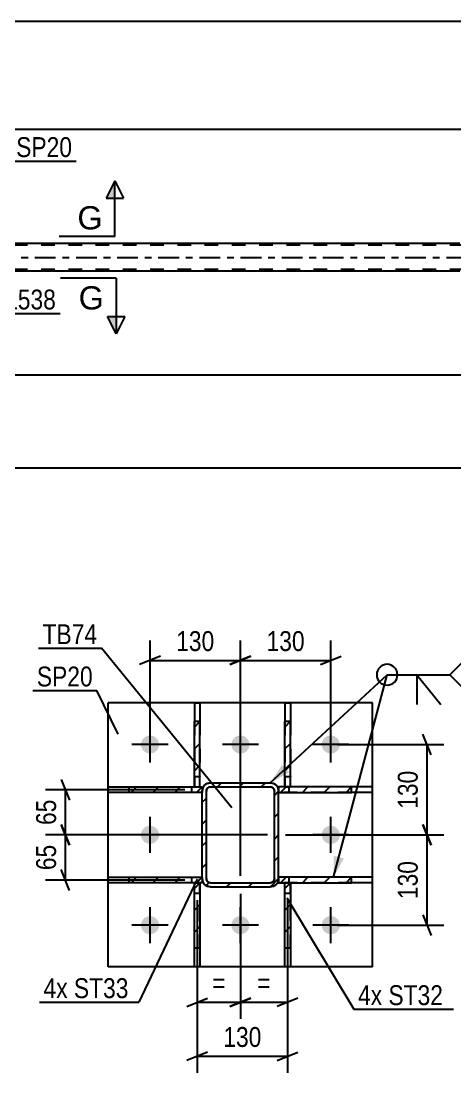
# Model space of a CAD drawing. Header units: millimetres. Extents: x 0 to 841, y 0 to 594.
# Drawn here: x 253.5 to 315.9, y 96.4 to 247.8 of the extents above; entities that cross this region are included whole.
import ezdxf

# ---------------------------------------------------------------- set-up
doc = ezdxf.new("R2010")
doc.units = ezdxf.units.MM
doc.linetypes.add('DXK_LINE_DOT2', pattern=[3.9198, 1.9599, -1.9599])
doc.linetypes.add('DXK_LINE_DOT3', pattern=[5.9187, 2.979, -0.9799, 0.9799, -0.9799])
doc.styles.add('Arial', font='ARIAL.TTF', dxfattribs={"height": 0.2})
doc.styles.add('Arial Narrow', font='ARIALN.TTF', dxfattribs={"height": 0.2})

# ---------------------------------------------------------------- blocks, each defined once
blk = doc.blocks.new('Part-122570569-7320 - 7169')
at = {"color": 7, "linetype": 'DXK_LINE_DOT2'}
for p, q in [((763.96, 215.55), (101.56, 215.55)), ((763.96, 212.03), (101.56, 212.03))]:
    blk.add_line(p, q, dxfattribs=at)
at = {"color": 2, "linetype": 'Continuous'}
for p, q in [((316.59, 215.79), (251.52, 215.79)), ((316.59, 211.79), (251.52, 211.79))]:
    blk.add_line(p, q, dxfattribs=at)
at = {"color": 7, "linetype": 'DXK_LINE_DOT3'}
blk.add_line((101.56, 213.79), (763.96, 213.79), dxfattribs=at)
blk = doc.blocks.new('Part-122570569-3595 - 3462')
at = {"linetype": 'Continuous'}
h = blk.add_hatch(dxfattribs=at)
h.set_pattern_fill('', scale=0.7, style=0, pattern_type=0)
h.set_pattern_definition([(45, (279.5084, 137.5525), (-1.57154, 1.57154), [])])
h.paths.add_polyline_path([(279.51, 136.75), (279.51, 137.55), (269.01, 137.55), (269.01, 136.75)])
at = {"color": 2, "linetype": 'Continuous'}
for p, q in [((266.01, 136.75), (266.01, 137.55)), ((266.01, 137.55), (269.01, 137.55)), ((269.01, 136.75), (266.01, 136.75)), ((269.01, 137.55), (279.51, 137.55)), ((269.01, 136.75), (269.01, 137.55)), ((279.51, 136.75), (269.01, 136.75)), ((279.51, 137.55), (279.51, 136.75))]:
    blk.add_line(p, q, dxfattribs=at)
at = {"color": 7, "linetype": 'DXK_LINE_DOT2'}
for p, q in [((269.01, 137.55), (279.51, 137.55)), ((279.51, 136.75), (269.01, 136.75)), ((278.01, 136.75), (278.01, 137.55)), ((279.51, 137.55), (279.51, 136.75))]:
    blk.add_line(p, q, dxfattribs=at)
blk = doc.blocks.new('Part-122570569-3542 - 3462')
at = {"color": 2, "linetype": 'Continuous'}
for p, q in [((266.01, 111.66), (266.01, 149.66)), ((304.01, 149.66), (266.01, 149.66)), ((304.01, 111.66), (304.01, 149.66)), ((304.01, 111.66), (266.01, 111.66))]:
    blk.add_line(p, q, dxfattribs=at)
blk = doc.blocks.new('Part-122570569-3485 - 3462')
at = {"linetype": 'Continuous'}
h = blk.add_hatch(dxfattribs=at)
h.set_pattern_fill('', scale=0.7, style=0, pattern_type=0)
h.set_pattern_definition([(45, (292.193, 123.7627), (-1.57154, 1.57154), [])])
h.paths.add_polyline_path([(292.19, 114.35), (292.19, 123.76), (291.39, 123.76), (291.39, 114.35)])
at = {"color": 7, "linetype": 'DXK_LINE_DOT2'}
for p, q in [((291.39, 122.26), (291.39, 123.76)), ((291.39, 123.76), (292.19, 123.76)), ((292.19, 114.35), (292.19, 123.76)), ((291.39, 122.26), (292.19, 122.26)), ((291.39, 114.35), (291.39, 122.26))]:
    blk.add_line(p, q, dxfattribs=at)
at = {"color": 2, "linetype": 'Continuous'}
for p, q in [((291.39, 114.35), (291.39, 123.76)), ((291.39, 123.76), (292.19, 123.76)), ((292.19, 123.76), (292.19, 114.35)), ((291.39, 111.65), (291.39, 114.35)), ((292.19, 114.35), (291.39, 114.35)), ((292.19, 114.35), (292.19, 111.65)), ((292.19, 111.65), (291.39, 111.65))]:
    blk.add_line(p, q, dxfattribs=at)
blk = doc.blocks.new('Part-122570569-3522 - 3462')
at = {"linetype": 'Continuous'}
h = blk.add_hatch(dxfattribs=at)
h.set_pattern_fill('', scale=0.7, style=0, pattern_type=0)
h.set_pattern_definition([(45, (301.0067, 137.5527), (-1.57154, 1.57154), [])])
h.paths.add_polyline_path([(301.01, 136.75), (301.01, 137.55), (290.51, 137.55), (290.51, 136.75)])
at = {"color": 7, "linetype": 'DXK_LINE_DOT2'}
for p, q in [((301.01, 137.55), (290.51, 137.55)), ((290.51, 137.55), (290.51, 136.75)), ((301.01, 136.75), (290.51, 136.75)), ((292.01, 136.75), (292.01, 137.55))]:
    blk.add_line(p, q, dxfattribs=at)
at = {"color": 2, "linetype": 'Continuous'}
for p, q in [((301.01, 137.55), (290.51, 137.55)), ((290.51, 137.55), (290.51, 136.75)), ((290.51, 136.75), (301.01, 136.75)), ((304.01, 137.55), (301.01, 137.55)), ((301.01, 136.75), (301.01, 137.55)), ((304.01, 136.75), (301.01, 136.75)), ((304.01, 136.75), (304.01, 137.55))]:
    blk.add_line(p, q, dxfattribs=at)
blk = doc.blocks.new('Part-122570569-3490 - 3462')
at = {"linetype": 'Continuous'}
h = blk.add_hatch(dxfattribs=at)
h.set_pattern_fill('', scale=0.7, style=0, pattern_type=0)
h.set_pattern_definition([(45, (279.1935, 123.7627), (-1.57154, 1.57154), [])])
h.paths.add_polyline_path([(279.19, 114.35), (279.19, 123.76), (278.39, 123.76), (278.39, 114.35)])
at = {"color": 7, "linetype": 'DXK_LINE_DOT2'}
for p, q in [((278.39, 122.26), (278.39, 123.76)), ((278.39, 123.76), (279.19, 123.76)), ((279.19, 114.35), (279.19, 123.76)), ((278.39, 122.26), (279.19, 122.26)), ((278.39, 114.35), (278.39, 122.26))]:
    blk.add_line(p, q, dxfattribs=at)
at = {"color": 2, "linetype": 'Continuous'}
for p, q in [((278.39, 114.35), (278.39, 123.76)), ((278.39, 123.76), (279.19, 123.76)), ((279.19, 123.76), (279.19, 114.35)), ((278.39, 111.65), (278.39, 114.35)), ((279.19, 114.35), (278.39, 114.35)), ((279.19, 114.35), (279.19, 111.65)), ((279.19, 111.65), (278.39, 111.65))]:
    blk.add_line(p, q, dxfattribs=at)
blk = doc.blocks.new('Part-122570569-3547 - 3462')
at = {"linetype": 'Continuous'}
h = blk.add_hatch(dxfattribs=at)
h.set_pattern_fill('', scale=0.7, style=0, pattern_type=0)
h.set_pattern_definition([(45, (290.5084, 124.3553), (-1.57154, 1.57154), [])])
h.paths.add_polyline_path([(290.42, 123.9), (290.51, 124.36), (290.51, 136.96), (290.42, 137.41), (290.16, 137.8), (289.77, 138.06), (289.31, 138.16), (280.71, 138.16), (280.25, 138.06), (279.86, 137.8), (279.6, 137.41), (279.51, 136.96), (279.51, 124.36), (279.6, 123.9), (279.86, 123.51), (280.25, 123.25), (280.71, 123.16), (289.31, 123.16), (289.77, 123.25), (290.16, 123.51)])
h.paths.add_polyline_path([(289.54, 123.8), (289.31, 123.76), (280.71, 123.76), (280.48, 123.8), (280.28, 123.93), (280.15, 124.13), (280.11, 124.36), (280.11, 136.96), (280.15, 137.18), (280.28, 137.38), (280.48, 137.51), (280.71, 137.56), (289.31, 137.56), (289.54, 137.51), (289.73, 137.38), (289.86, 137.18), (289.91, 136.96), (289.91, 124.36), (289.86, 124.13), (289.73, 123.93)])
at = {"color": 7, "linetype": 'DXK_LINE_DOT2'}
for p, q in [((280.25, 138.06), (280.71, 138.16)), ((280.71, 138.16), (289.31, 138.16)), ((289.31, 138.16), (289.77, 138.06)), ((279.51, 136.96), (279.6, 137.41)), ((279.51, 124.36), (279.51, 136.96)), ((280.15, 137.18), (280.11, 136.96)), ((280.11, 124.36), (280.11, 136.96)), ((280.28, 137.38), (280.15, 137.18)), ((280.48, 137.51), (280.28, 137.38)), ((280.71, 137.56), (280.48, 137.51)), ((280.71, 137.56), (289.31, 137.56)), ((289.54, 137.51), (289.31, 137.56)), ((289.73, 137.38), (289.54, 137.51)), ((289.86, 137.18), (289.73, 137.38)), ((289.91, 136.96), (289.86, 137.18)), ((289.91, 124.36), (289.91, 136.96)), ((290.42, 137.41), (290.51, 136.96)), ((290.51, 124.36), (290.51, 136.96)), ((279.6, 123.9), (279.51, 124.36)), ((280.11, 124.36), (280.15, 124.13)), ((289.86, 124.13), (289.91, 124.36)), ((290.51, 124.36), (290.42, 123.9)), ((280.15, 124.13), (280.28, 123.93)), ((280.71, 123.16), (280.25, 123.25)), ((280.28, 123.93), (280.48, 123.8)), ((280.48, 123.8), (280.71, 123.76)), ((280.71, 123.76), (289.31, 123.76)), ((280.71, 123.16), (289.31, 123.16)), ((289.31, 123.76), (289.54, 123.8)), ((289.77, 123.25), (289.31, 123.16)), ((289.54, 123.8), (289.73, 123.93)), ((289.73, 123.93), (289.86, 124.13))]:
    blk.add_line(p, q, dxfattribs=at)
at = {"color": 2, "linetype": 'Continuous'}
for p, q in [((280.71, 138.16), (280.25, 138.06)), ((280.71, 138.16), (289.31, 138.16)), ((289.77, 138.06), (289.31, 138.16)), ((279.6, 137.41), (279.51, 136.96)), ((279.51, 124.36), (279.51, 136.96)), ((280.11, 136.96), (280.15, 137.18)), ((280.11, 124.36), (280.11, 136.96)), ((280.15, 137.18), (280.28, 137.38)), ((280.28, 137.38), (280.48, 137.51)), ((280.48, 137.51), (280.71, 137.56)), ((280.71, 137.56), (289.31, 137.56)), ((289.31, 137.56), (289.54, 137.51)), ((289.54, 137.51), (289.73, 137.38)), ((289.73, 137.38), (289.86, 137.18)), ((289.86, 137.18), (289.91, 136.96)), ((289.91, 124.36), (289.91, 136.96)), ((290.51, 136.96), (290.42, 137.41)), ((290.51, 124.36), (290.51, 136.96)), ((279.51, 124.36), (279.6, 123.9)), ((280.15, 124.13), (280.11, 124.36)), ((289.91, 124.36), (289.86, 124.13)), ((290.42, 123.9), (290.51, 124.36)), ((280.28, 123.93), (280.15, 124.13)), ((280.25, 123.25), (280.71, 123.16)), ((280.48, 123.8), (280.28, 123.93)), ((280.71, 123.76), (280.48, 123.8)), ((280.71, 123.76), (289.31, 123.76)), ((280.71, 123.16), (289.31, 123.16)), ((289.54, 123.8), (289.31, 123.76)), ((289.31, 123.16), (289.77, 123.25)), ((289.73, 123.93), (289.54, 123.8)), ((289.86, 124.13), (289.73, 123.93))]:
    blk.add_line(p, q, dxfattribs=at)
at = {"color": 7, "linetype": 'DXK_LINE_DOT3'}
blk.add_line((285.01, 130.66), (285.01, 130.66), dxfattribs=at)
at = {"color": 7, "linetype": 'DXK_LINE_DOT2'}
for centre, start, end in [((280.71, 136.96), 112.5, 157.5), ((289.31, 136.96), 22.5, 67.5), ((280.71, 124.36), 202.5, 247.5), ((289.31, 124.36), 292.5, 337.5)]:
    blk.add_arc(centre, 1.2, start, end, dxfattribs=at)
at = {"color": 2, "linetype": 'Continuous'}
for centre, start, end in [((280.71, 136.96), 112.5, 157.5), ((289.31, 136.96), 22.5, 67.5), ((280.71, 124.36), 202.5, 247.5), ((289.31, 124.36), 292.5, 337.5)]:
    blk.add_arc(centre, 1.2, start, end, dxfattribs=at)
blk = doc.blocks.new('Part-122570569-3562 - 3462')
at = {"linetype": 'Continuous'}
h = blk.add_hatch(dxfattribs=at)
h.set_pattern_fill('', scale=0.7, style=0, pattern_type=0)
h.set_pattern_definition([(45, (279.5083, 124.5525), (-1.57154, 1.57154), [])])
h.paths.add_polyline_path([(279.51, 123.75), (279.51, 124.55), (269.01, 124.55), (269.01, 123.75)])
at = {"color": 2, "linetype": 'Continuous'}
for p, q in [((266.01, 123.75), (266.01, 124.55)), ((266.01, 124.55), (269.01, 124.55)), ((269.01, 124.55), (279.51, 124.55)), ((269.01, 123.75), (269.01, 124.55)), ((279.51, 124.55), (279.51, 123.75)), ((269.01, 123.75), (266.01, 123.75)), ((279.51, 123.75), (269.01, 123.75))]:
    blk.add_line(p, q, dxfattribs=at)
at = {"color": 7, "linetype": 'DXK_LINE_DOT2'}
for p, q in [((269.01, 124.55), (279.51, 124.55)), ((278.01, 123.75), (278.01, 124.55)), ((279.51, 124.55), (279.51, 123.75)), ((279.51, 123.75), (269.01, 123.75))]:
    blk.add_line(p, q, dxfattribs=at)
blk = doc.blocks.new('Part-122570569-3569 - 3462')
at = {"linetype": 'Continuous'}
h = blk.add_hatch(dxfattribs=at)
h.set_pattern_fill('', scale=0.7, style=0, pattern_type=0)
h.set_pattern_definition([(45, (292.1924, 146.9648), (-1.57154, 1.57154), [])])
h.paths.add_polyline_path([(292.19, 137.56), (292.19, 146.96), (291.39, 146.96), (291.39, 137.56)])
at = {"color": 2, "linetype": 'Continuous'}
for p, q in [((291.39, 149.65), (291.39, 146.96)), ((291.39, 149.65), (292.19, 149.65)), ((292.19, 149.65), (292.19, 146.96)), ((291.39, 137.56), (291.39, 146.96)), ((292.19, 146.96), (291.39, 146.96)), ((292.19, 137.56), (292.19, 146.96)), ((291.39, 137.56), (292.19, 137.56))]:
    blk.add_line(p, q, dxfattribs=at)
at = {"color": 7, "linetype": 'DXK_LINE_DOT2'}
for p, q in [((291.39, 146.96), (291.39, 137.56)), ((292.19, 146.96), (292.19, 139.06)), ((291.39, 139.06), (292.19, 139.06)), ((292.19, 137.56), (292.19, 139.06)), ((291.39, 137.56), (292.19, 137.56))]:
    blk.add_line(p, q, dxfattribs=at)
blk = doc.blocks.new('Part-122570569-3574 - 3462')
at = {"linetype": 'Continuous'}
h = blk.add_hatch(dxfattribs=at)
h.set_pattern_fill('', scale=0.7, style=0, pattern_type=0)
h.set_pattern_definition([(45, (279.193, 146.9649), (-1.57154, 1.57154), [])])
h.paths.add_polyline_path([(279.19, 137.56), (279.19, 146.96), (278.39, 146.96), (278.39, 137.56)])
at = {"color": 2, "linetype": 'Continuous'}
for p, q in [((278.39, 149.65), (278.39, 146.96)), ((278.39, 149.65), (279.19, 149.65)), ((279.19, 149.65), (279.19, 146.96)), ((278.39, 137.56), (278.39, 146.96)), ((279.19, 146.96), (278.39, 146.96)), ((279.19, 137.56), (279.19, 146.96)), ((278.39, 137.56), (279.19, 137.56))]:
    blk.add_line(p, q, dxfattribs=at)
at = {"color": 7, "linetype": 'DXK_LINE_DOT2'}
for p, q in [((278.39, 146.96), (278.39, 137.56)), ((279.19, 146.96), (279.19, 139.06)), ((278.39, 139.06), (279.19, 139.06)), ((279.19, 137.56), (279.19, 139.06)), ((278.39, 137.56), (279.19, 137.56))]:
    blk.add_line(p, q, dxfattribs=at)
blk = doc.blocks.new('Part-122570569-3583 - 3462')
at = {"linetype": 'Continuous'}
h = blk.add_hatch(dxfattribs=at)
h.set_pattern_fill('', scale=0.7, style=0, pattern_type=0)
h.set_pattern_definition([(45, (301.0067, 124.5527), (-1.57154, 1.57154), [])])
h.paths.add_polyline_path([(301.01, 123.75), (301.01, 124.55), (290.51, 124.55), (290.51, 123.75)])
at = {"color": 7, "linetype": 'DXK_LINE_DOT2'}
for p, q in [((301.01, 124.55), (290.51, 124.55)), ((290.51, 124.55), (290.51, 123.75)), ((292.01, 123.75), (292.01, 124.55)), ((301.01, 123.75), (290.51, 123.75))]:
    blk.add_line(p, q, dxfattribs=at)
at = {"color": 2, "linetype": 'Continuous'}
for p, q in [((301.01, 124.55), (290.51, 124.55)), ((290.51, 124.55), (290.51, 123.75)), ((304.01, 124.55), (301.01, 124.55)), ((301.01, 123.75), (301.01, 124.55)), ((304.01, 123.75), (304.01, 124.55)), ((290.51, 123.75), (301.01, 123.75)), ((304.01, 123.75), (301.01, 123.75))]:
    blk.add_line(p, q, dxfattribs=at)
blk = doc.blocks.new('Bolt-122570569-3637 - 3462')
at = {"linetype": 'Continuous'}
for points in [[(270.71, 143.66, -1), (273.31, 143.66, -1)], [(283.71, 143.66, -1), (286.31, 143.66, -1)], [(296.71, 143.66, -1), (299.31, 143.66, -1)], [(270.71, 130.66, -1), (273.31, 130.66, -1)], [(296.71, 130.66, -1), (299.31, 130.66, -1)], [(270.71, 117.66, -1), (273.31, 117.66, -1)], [(283.71, 117.66, -1), (286.31, 117.66, -1)], [(296.71, 117.66, -1), (299.31, 117.66, -1)]]:
    blk.add_hatch(color=1, dxfattribs=at).paths.add_polyline_path(points)
at = {"color": 1, "linetype": 'Continuous'}
for p, q in [((272.01, 141.06), (272.01, 146.26)), ((285.01, 141.06), (285.01, 146.26)), ((298.01, 141.06), (298.01, 146.26)), ((274.61, 143.66), (269.41, 143.66)), ((287.61, 143.66), (282.41, 143.66)), ((300.61, 143.66), (295.41, 143.66)), ((272.01, 128.06), (272.01, 133.26)), ((298.01, 128.06), (298.01, 133.26)), ((274.61, 130.66), (269.41, 130.66)), ((300.61, 130.66), (295.41, 130.66)), ((272.01, 115.06), (272.01, 120.26)), ((285.01, 115.06), (285.01, 120.26)), ((298.01, 115.06), (298.01, 120.26)), ((274.61, 117.66), (269.41, 117.66)), ((287.61, 117.66), (282.41, 117.66)), ((300.61, 117.66), (295.41, 117.66))]:
    blk.add_line(p, q, dxfattribs=at)
blk = doc.blocks.new('StraightDimension-122570569-11302 - 7169')
at = {"color": 7, "linetype": 'Continuous'}
blk.add_line((91.34, 247.81), (774.18, 247.81), dxfattribs=at)
blk = doc.blocks.new('StraightDimension-122570569-20571 - 7169')
at = {"color": 7, "linetype": 'Continuous'}
blk.add_line((90.7, 183.49), (774.82, 183.49), dxfattribs=at)
blk = doc.blocks.new('StraightDimension-122570569-7607 - 7169')
at = {"color": 7, "linetype": 'Continuous'}
blk.add_line((239.95, 196.87), (495.36, 196.87), dxfattribs=at)
blk = doc.blocks.new('StraightDimension-122570569-20584 - 7169')
at = {"color": 7, "linetype": 'Continuous'}
blk.add_line((239.95, 232.22), (495.36, 232.22), dxfattribs=at)
blk = doc.blocks.new('StraightDimension-122570569-3706 - 3462')
at = {"color": 7, "linetype": 'Continuous'}
for p, q in [((278.79, 121.26), (278.79, 96.38)), ((291.79, 121.26), (291.79, 96.38)), ((280.29, 99.38), (277.29, 98.18)), ((278.79, 98.78), (291.79, 98.78)), ((290.29, 98.18), (293.29, 99.38))]:
    blk.add_line(p, q, dxfattribs=at)
at = {"color": 0}
blk.add_wipeout([(288.64, 99.53), (288.64, 103.73), (281.95, 103.73), (281.95, 99.53)], dxfattribs=at)
at = {"color": 3, "style": 'Arial Narrow'}
blk.add_text('130', height=2.863, dxfattribs=at).set_placement((282.55, 100.13))
blk = doc.blocks.new('StraightDimension-122570569-3712 - 3462')
at = {"color": 7, "linetype": 'Continuous'}
for p, q in [((272.01, 144.66), (272.01, 158.62)), ((285.01, 124.76), (285.01, 158.62)), ((273.51, 156.37), (270.51, 155.17)), ((283.51, 155.17), (286.51, 156.37)), ((272.01, 155.77), (285.01, 155.77))]:
    blk.add_line(p, q, dxfattribs=at)
at = {"color": 0}
blk.add_wipeout([(281.85, 156.52), (281.85, 160.72), (275.17, 160.72), (275.17, 156.52)], dxfattribs=at)
at = {"color": 3, "style": 'Arial Narrow'}
blk.add_text('130', height=2.863, dxfattribs=at).set_placement((275.77, 157.12))
blk = doc.blocks.new('StraightDimension-122570569-3725 - 3462')
at = {"color": 7, "linetype": 'Continuous'}
for p, q in [((285.01, 124.76), (285.01, 158.62)), ((298.01, 144.66), (298.01, 158.62)), ((286.51, 156.37), (283.51, 155.17)), ((296.51, 155.17), (299.51, 156.37)), ((285.01, 155.77), (298.01, 155.77))]:
    blk.add_line(p, q, dxfattribs=at)
at = {"color": 0}
blk.add_wipeout([(294.85, 156.52), (294.85, 160.72), (288.17, 160.72), (288.17, 156.52)], dxfattribs=at)
at = {"color": 3, "style": 'Arial Narrow'}
blk.add_text('130', height=2.863, dxfattribs=at).set_placement((288.77, 157.12))
blk = doc.blocks.new('StraightDimension-122570569-3738 - 3462')
at = {"color": 7, "linetype": 'Continuous'}
for p, q in [((259.24, 132.16), (260.44, 129.16)), ((288.91, 130.66), (256.99, 130.66)), ((259.84, 124.15), (259.84, 130.66)), ((260.44, 122.65), (259.24, 125.65)), ((277.01, 124.15), (256.99, 124.15))]:
    blk.add_line(p, q, dxfattribs=at)
at = {"color": 0}
blk.add_wipeout([(259.09, 129.83), (254.89, 129.83), (254.89, 124.98), (259.09, 124.98)], dxfattribs=at)
at = {"color": 3, "style": 'Arial Narrow'}
blk.add_text('65', height=2.863, rotation=90.0002, dxfattribs=at).set_placement((258.49, 125.58))
blk = doc.blocks.new('StraightDimension-122570569-3747 - 3462')
at = {"color": 7, "linetype": 'Continuous'}
for p, q in [((259.24, 138.65), (260.44, 135.65)), ((277.01, 137.15), (256.99, 137.15)), ((259.84, 130.66), (259.84, 137.15)), ((260.44, 129.16), (259.24, 132.16)), ((288.91, 130.66), (256.99, 130.66))]:
    blk.add_line(p, q, dxfattribs=at)
at = {"color": 0}
blk.add_wipeout([(259.09, 136.33), (254.89, 136.33), (254.89, 131.48), (259.09, 131.48)], dxfattribs=at)
at = {"color": 3, "style": 'Arial Narrow'}
blk.add_text('65', height=2.863, rotation=90.0002, dxfattribs=at).set_placement((258.49, 132.08))
blk = doc.blocks.new('StraightDimension-122570569-3756 - 3462')
at = {"color": 7, "linetype": 'Continuous'}
for p, q in [((312.46, 142.16), (311.26, 145.16)), ((299.01, 143.66), (314.26, 143.66)), ((311.86, 130.66), (311.86, 143.66)), ((311.26, 132.16), (312.46, 129.16)), ((291.51, 130.66), (314.26, 130.66))]:
    blk.add_line(p, q, dxfattribs=at)
at = {"color": 0}
blk.add_wipeout([(311.11, 140.5), (306.91, 140.5), (306.91, 133.81), (311.11, 133.81)], dxfattribs=at)
at = {"color": 3, "style": 'Arial Narrow'}
blk.add_text('130', height=2.863, rotation=90.0002, dxfattribs=at).set_placement((310.51, 134.41))
blk = doc.blocks.new('StraightDimension-122570569-3766 - 3462')
at = {"color": 7, "linetype": 'Continuous'}
for p, q in [((312.46, 129.16), (311.26, 132.16)), ((291.51, 130.66), (314.26, 130.66)), ((311.86, 117.66), (311.86, 130.66)), ((311.26, 119.16), (312.46, 116.16)), ((299.01, 117.66), (314.26, 117.66))]:
    blk.add_line(p, q, dxfattribs=at)
at = {"color": 0}
blk.add_wipeout([(311.11, 127.5), (306.91, 127.5), (306.91, 120.81), (311.11, 120.81)], dxfattribs=at)
at = {"color": 3, "style": 'Arial Narrow'}
blk.add_text('130', height=2.863, rotation=90.0002, dxfattribs=at).set_placement((310.51, 121.41))
blk = doc.blocks.new('StraightDimension-122570569-3777 - 3462')
at = {"color": 7, "linetype": 'Continuous'}
for p, q in [((285.01, 122.16), (285.01, 104.16)), ((278.79, 110.65), (278.79, 104.16)), ((277.29, 105.96), (280.29, 107.16)), ((278.79, 106.56), (285.01, 106.56)), ((286.51, 107.16), (283.51, 105.96))]:
    blk.add_line(p, q, dxfattribs=at)
at = {"color": 0}
blk.add_wipeout([(283.46, 107.31), (283.46, 111.51), (280.34, 111.51), (280.34, 107.31)], dxfattribs=at)
at = {"color": 3, "style": 'Arial Narrow'}
blk.add_text('=', height=2.86, dxfattribs=at).set_placement((280.94, 107.91))
blk = doc.blocks.new('StraightDimension-122570569-3786 - 3462')
at = {"color": 7, "linetype": 'Continuous'}
for p, q in [((285.01, 122.16), (285.01, 104.16)), ((291.79, 110.65), (291.79, 104.16)), ((283.51, 105.96), (286.51, 107.16)), ((285.01, 106.56), (291.79, 106.56)), ((293.29, 107.16), (290.29, 105.96))]:
    blk.add_line(p, q, dxfattribs=at)
at = {"color": 0}
blk.add_wipeout([(289.96, 107.31), (289.96, 111.51), (286.84, 111.51), (286.84, 107.31)], dxfattribs=at)
at = {"color": 3, "style": 'Arial Narrow'}
blk.add_text('=', height=2.86, dxfattribs=at).set_placement((287.44, 107.91))
blk = doc.blocks.new('Mark-122570569-7413 - 7169')
at = {"color": 0}
blk.add_wipeout([(260.8, 228.23), (260.8, 231.23), (252.76, 231.23), (252.76, 228.23)], dxfattribs=at)
blk.add_wipeout([(260.8, 228.23), (260.8, 231.23), (252.76, 231.23), (252.76, 228.23)], dxfattribs=at)
at = {"color": 30, "linetype": 'Continuous'}
for p, q in [((248.89, 223.79), (252.16, 227.63)), ((252.16, 227.63), (261.4, 227.63))]:
    blk.add_line(p, q, dxfattribs=at)
at = {"color": 3, "style": 'Arial Narrow'}
blk.add_text('SP20', height=2.863, dxfattribs=at).set_placement((252.76, 228.23))
blk = doc.blocks.new('Mark-122570569-7433 - 7169')
at = {"color": 0}
blk.add_wipeout([(258.48, 206.29), (258.48, 209.29), (248.98, 209.29), (248.98, 206.29)], dxfattribs=at)
blk.add_wipeout([(258.48, 206.29), (258.48, 209.29), (248.98, 209.29), (248.98, 206.29)], dxfattribs=at)
at = {"color": 30, "linetype": 'Continuous'}
for p, q in [((244.95, 211.58), (248.38, 205.69)), ((248.38, 205.69), (259.08, 205.69))]:
    blk.add_line(p, q, dxfattribs=at)
at = {"color": 3, "style": 'Arial Narrow'}
blk.add_text('PL538', height=2.863, dxfattribs=at).set_placement((248.98, 206.29))
blk = doc.blocks.new('SectionMark-122570569-7654 - 7169')
at = {"linetype": 'Continuous'}
for points in [[(218.3, 222.31), (217.05, 222.31), (217.05, 224.81)], [(266.94, 222.31), (265.69, 222.31), (266.94, 224.81)]]:
    blk.add_hatch(color=6, dxfattribs=at).paths.add_polyline_path(points)
at = {"color": 6, "linetype": 'Continuous'}
for p, q in [((215.8, 222.31), (217.05, 224.81)), ((217.05, 216.81), (217.05, 224.81)), ((217.05, 224.81), (218.3, 222.31)), ((266.94, 224.81), (265.69, 222.31)), ((266.94, 216.81), (266.94, 224.81)), ((266.94, 224.81), (268.19, 222.31)), ((218.3, 222.31), (215.8, 222.31)), ((265.69, 222.31), (268.19, 222.31)), ((217.05, 216.81), (225.05, 216.81)), ((266.94, 216.81), (258.94, 216.81))]:
    blk.add_line(p, q, dxfattribs=at)
at = {"color": 0, "linetype": 'Continuous'}
for points in [[(222.43, 217.81), (222.43, 221.31), (218.8, 221.31), (218.8, 217.81)], [(265.19, 217.81), (265.19, 221.31), (261.56, 221.31), (261.56, 217.81)]]:
    blk.add_wipeout(points, dxfattribs=at)
at = {"color": 3, "linetype": 'Continuous', "style": 'Arial'}
for p in [(218.8, 217.81), (261.56, 217.81)]:
    blk.add_text('G', height=3.34, dxfattribs=at).set_placement(p)
blk = doc.blocks.new('SectionMark-122570569-7658 - 7169')
at = {"linetype": 'Continuous'}
for points in [[(216.24, 205.29), (217.49, 205.29), (216.24, 202.79)], [(265.87, 205.29), (267.12, 205.29), (267.12, 202.79)]]:
    blk.add_hatch(color=6, dxfattribs=at).paths.add_polyline_path(points)
at = {"color": 6, "linetype": 'Continuous'}
for p, q in [((216.24, 210.79), (224.24, 210.79)), ((216.24, 210.79), (216.24, 202.79)), ((267.12, 210.79), (259.12, 210.79)), ((267.12, 210.79), (267.12, 202.79)), ((216.24, 202.79), (214.99, 205.29)), ((217.49, 205.29), (214.99, 205.29)), ((216.24, 202.79), (217.49, 205.29)), ((265.87, 205.29), (268.37, 205.29)), ((267.12, 202.79), (265.87, 205.29)), ((268.37, 205.29), (267.12, 202.79))]:
    blk.add_line(p, q, dxfattribs=at)
at = {"color": 0, "linetype": 'Continuous'}
for points in [[(221.62, 206.29), (221.62, 209.79), (217.99, 209.79), (217.99, 206.29)], [(265.37, 206.29), (265.37, 209.79), (261.74, 209.79), (261.74, 206.29)]]:
    blk.add_wipeout(points, dxfattribs=at)
at = {"color": 3, "linetype": 'Continuous', "style": 'Arial'}
for p in [(217.99, 206.29), (261.74, 206.29)]:
    blk.add_text('G', height=3.34, dxfattribs=at).set_placement(p)
blk = doc.blocks.new('MarkSet-122570569-3844 - 3462')
at = {"color": 0}
for points in [[(305.4, 106.15), (305.4, 109.15), (301.93, 109.15), (301.93, 106.15)], [(314.15, 106.15), (314.15, 109.15), (306.3, 109.15), (306.3, 106.15)]]:
    blk.add_wipeout(points, dxfattribs=at)
for points in [[(305.4, 106.15), (305.4, 109.15), (301.93, 109.15), (301.93, 106.15)], [(314.15, 106.15), (314.15, 109.15), (306.3, 109.15), (306.3, 106.15)]]:
    blk.add_wipeout(points, dxfattribs=at)
at = {"color": 30, "linetype": 'Continuous'}
for p, q in [((291.69, 121.58), (301.33, 105.55)), ((301.33, 105.55), (315.65, 105.55))]:
    blk.add_line(p, q, dxfattribs=at)
at = {"color": 3, "style": 'Arial Narrow'}
for s, p in [('ST32', (306.3, 106.15)), ('4x', (301.93, 106.15))]:
    blk.add_text(s, height=2.863, dxfattribs=at).set_placement(p)
blk = doc.blocks.new('Mark-122570569-3538 - 3462')
at = {"color": 0}
blk.add_wipeout([(263.77, 152.02), (263.77, 155.02), (255.73, 155.02), (255.73, 152.02)], dxfattribs=at)
blk.add_wipeout([(263.77, 152.02), (263.77, 155.02), (255.73, 155.02), (255.73, 152.02)], dxfattribs=at)
at = {"color": 30, "linetype": 'Continuous'}
for p in [(255.13, 151.42), (267.43, 145.14)]:
    blk.add_line(p, (264.37, 151.42), dxfattribs=at)
at = {"color": 3, "style": 'Arial Narrow'}
blk.add_text('SP20', height=2.863, dxfattribs=at).set_placement((255.73, 152.02))
blk = doc.blocks.new('Mark-122570569-3543 - 3462')
at = {"color": 0}
blk.add_wipeout([(264.41, 158.11), (264.41, 161.11), (256.55, 161.11), (256.55, 158.11)], dxfattribs=at)
blk.add_wipeout([(264.41, 158.11), (264.41, 161.11), (256.55, 161.11), (256.55, 158.11)], dxfattribs=at)
at = {"color": 30, "linetype": 'Continuous'}
for p in [(255.95, 157.51), (283.76, 134.54)]:
    blk.add_line(p, (265.01, 157.51), dxfattribs=at)
at = {"color": 3, "style": 'Arial Narrow'}
blk.add_text('TB74', height=2.863, dxfattribs=at).set_placement((256.55, 158.11))
blk = doc.blocks.new('WeldMark-122570569-3795 - 3462')
at = {"linetype": 'Continuous'}
for points in [[(292.02, 139.64), (289.31, 138.16), (291, 140.74)], [(299.89, 127.26), (298.39, 124.55), (298.44, 127.64)]]:
    blk.add_hatch(color=30, dxfattribs=at).paths.add_polyline_path(points)
at = {"color": 30, "linetype": 'Continuous'}
for p, q in [((289.31, 138.16), (306.11, 153.71)), ((298.39, 124.55), (306.11, 153.71)), ((306.11, 153.71), (315.11, 153.71))]:
    blk.add_line(p, q, dxfattribs=at)
at = {"color": 3, "linetype": 'Continuous'}
for q in [(313.82, 149.43), (310.39, 149.43)]:
    blk.add_line((310.39, 153.71), q, dxfattribs=at)
for start, end in [(90, 270), (270, 90)]:
    blk.add_arc((306.11, 153.71), 1.5, start, end, dxfattribs=at)
at = {"color": 0, "linetype": 'Continuous'}
blk.add_wipeout([(326.48, 152.81), (326.48, 155.81), (318.71, 155.81), (318.71, 152.81)], dxfattribs=at)
blk.add_wipeout([(326.48, 152.81), (326.48, 155.81), (318.71, 155.81), (318.71, 152.81)], dxfattribs=at)
at = {"color": 3, "linetype": 'Continuous'}
for q in [(319.39, 158), (319.39, 149.43)]:
    blk.add_line((315.11, 153.71), q, dxfattribs=at)
at = {"color": 3, "linetype": 'Continuous', "style": 'Arial'}
blk.add_text('TYP', height=2.865, dxfattribs=at).set_placement((318.71, 152.81))
blk = doc.blocks.new('MarkSet-122570569-3874 - 3462')
at = {"color": 30, "linetype": 'Continuous'}
blk.add_line((278.81, 124.26), (270.42, 106.56), dxfattribs=at)
at = {"color": 0}
for points in [[(260.16, 107.16), (260.16, 110.16), (256.69, 110.16), (256.69, 107.16)], [(268.92, 107.16), (268.92, 110.16), (261.06, 110.16), (261.06, 107.16)]]:
    blk.add_wipeout(points, dxfattribs=at)
for points in [[(260.16, 107.16), (260.16, 110.16), (256.69, 110.16), (256.69, 107.16)], [(268.92, 107.16), (268.92, 110.16), (261.06, 110.16), (261.06, 107.16)]]:
    blk.add_wipeout(points, dxfattribs=at)
at = {"color": 30, "linetype": 'Continuous'}
blk.add_line((256.09, 106.56), (270.42, 106.56), dxfattribs=at)
at = {"color": 3, "style": 'Arial Narrow'}
for s, p in [('4x', (256.69, 107.16)), ('ST33', (261.06, 107.16))]:
    blk.add_text(s, height=2.863, dxfattribs=at).set_placement(p)

msp = doc.modelspace()

# ---------------------------------------------------------------- block references
for name in ['StraightDimension-122570569-11302 - 7169', 'Part-122570569-7320 - 7169', 'StraightDimension-122570569-20571 - 7169', 'Part-122570569-3542 - 3462', 'Part-122570569-3574 - 3462', 'Part-122570569-3569 - 3462', 'Bolt-122570569-3637 - 3462', 'Part-122570569-3547 - 3462', 'Part-122570569-3595 - 3462', 'Part-122570569-3522 - 3462', 'Part-122570569-3562 - 3462', 'Part-122570569-3583 - 3462', 'Part-122570569-3490 - 3462', 'Part-122570569-3485 - 3462']:
    msp.add_blockref(name, (0, 0))

# ---------------------------------------------------------------- next in the draw order: block references
for name in ['StraightDimension-122570569-20584 - 7169', 'Mark-122570569-7433 - 7169', 'StraightDimension-122570569-7607 - 7169', 'StraightDimension-122570569-3712 - 3462', 'Mark-122570569-3538 - 3462', 'StraightDimension-122570569-3706 - 3462']:
    msp.add_blockref(name, (0, 0))

# ---------------------------------------------------------------- next in the draw order: block references
for name in ['Mark-122570569-7413 - 7169', 'SectionMark-122570569-7658 - 7169', 'StraightDimension-122570569-3725 - 3462']:
    msp.add_blockref(name, (0, 0))

# ---------------------------------------------------------------- next in the draw order: block references
for name in ['SectionMark-122570569-7654 - 7169', 'StraightDimension-122570569-3756 - 3462', 'StraightDimension-122570569-3738 - 3462']:
    msp.add_blockref(name, (0, 0))

# ---------------------------------------------------------------- next in the draw order: block references
for name in ['StraightDimension-122570569-3747 - 3462', 'StraightDimension-122570569-3766 - 3462', 'StraightDimension-122570569-3777 - 3462']:
    msp.add_blockref(name, (0, 0))

# ---------------------------------------------------------------- next in the draw order: block references
for name in ['Mark-122570569-3543 - 3462', 'WeldMark-122570569-3795 - 3462', 'MarkSet-122570569-3874 - 3462', 'StraightDimension-122570569-3786 - 3462']:
    msp.add_blockref(name, (0, 0))

# ---------------------------------------------------------------- next in the draw order: block references
msp.add_blockref('MarkSet-122570569-3844 - 3462', (0, 0))

doc.saveas('drawing.dxf')
